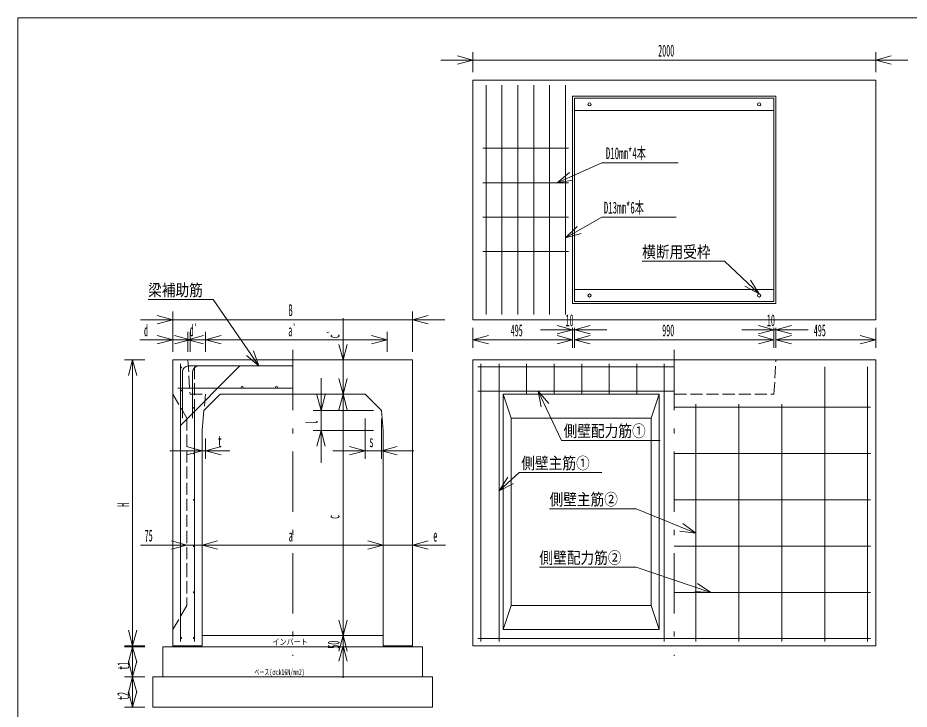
# Model space of a CAD drawing. Units: millimetres, scale not verified. Extents: x 255 to 7715, y 190 to 5500.
# Drawn here: x 255 to 4681, y 2064 to 5500 of the extents above; entities that cross this region are included whole.
import ezdxf
from ezdxf.enums import TextEntityAlignment as Align

# ---------------------------------------------------------------- set-up
doc = ezdxf.new("R2010")
doc.units = ezdxf.units.MM
doc.header["$LTSCALE"] = 10
doc.linetypes.add('USER1', pattern=[8, 6, -2])
doc.linetypes.add('USER2', pattern=[50.5, 30, -9, 2.5, -9])
for name, color, linetype, lineweight in [('1', 7, 'Continuous', 18), ('10', 3, 'Continuous', 18), ('17', 7, 'Continuous', 18), ('18', 7, 'Continuous', 18), ('2', 7, 'Continuous', 18)]:
    doc.layers.add(name, color=color, linetype=linetype, lineweight=lineweight)
doc.styles.add('ＭＳ ゴシック', font='')
doc.styles.get('ＭＳ ゴシック').set_extended_font_data('MS Gothic')

msp = doc.modelspace()

# ---------------------------------------------------------------- linework, layer by layer
at = {"layer": '1'}
for p, q in [((255, 5500), (255, 190)), ((7715, 5500), (255, 5500)), ((2515, 5330), (2515, 5230)), ((4515, 5330), (4515, 5230)), ((2355, 5290), (4675, 5290)), ((2515, 5290), (2437.73, 5310.71)), ((2515, 5290), (2437.73, 5269.29)), ((4515, 5290), (4592.27, 5310.71)), ((4515, 5290), (4592.27, 5269.29)), ((2515, 5190), (4515, 5190)), ((2515, 4705), (2515, 5190)), ((4515, 5190), (4515, 4705)), ((3010, 5110), (4010, 5110)), ((3010, 4705), (3010, 5110)), ((3020, 5100), (4010, 5100)), ((3020, 4705), (3020, 5100)), ((4010, 5110), (4020, 5110)), ((4010, 5100), (4010, 4705)), ((4020, 5110), (4020, 4705)), ((3020, 5040), (4010, 5040)), ((2515, 4705), (2515, 4485)), ((3010, 4705), (3010, 4485)), ((3020, 4485), (3020, 4705)), ((4010, 4705), (4010, 4485)), ((4020, 4485), (4020, 4705)), ((4515, 4705), (4515, 4485)), ((2515, 4000), (2515, 4485)), ((3010, 4080), (3010, 4485)), ((3020, 4090), (3020, 4485)), ((4010, 4485), (4010, 4090)), ((4020, 4485), (4020, 4080)), ((4515, 4485), (4515, 4000)), ((3765, 4290), (3355, 4290)), ((3936, 4128), (3765, 4290)), ((3936, 4128), (3865.66, 4166.11)), ((3936, 4128), (3894.14, 4196.18)), ((4010, 4150), (3020, 4150)), ((1225, 4100), (901.84, 4100)), ((1451.74, 3770), (1225, 4100)), ((4020, 4080), (3010, 4080)), ((4010, 4090), (3020, 4090)), ((1025, 4040), (1025, 3840)), ((2215, 4040), (2215, 3840)), ((865, 4000), (2375, 4000)), ((1025, 4000), (947.73, 4020.71)), ((1025, 4000), (947.73, 3979.29)), ((1870, 3470), (1870, 4007.48)), ((2215, 4000), (2292.27, 4020.71)), ((2215, 4000), (2292.27, 3979.29)), ((4515, 4000), (2515, 4000)), ((1025, 3940), (1025, 3840)), ((1100, 3940), (1100, 3840)), ((1110, 3940), (1110, 3840)), ((1187, 3940), (1187, 3840)), ((1187, 3940), (1187, 3840)), ((2089, 3940), (2089, 3840)), ((2515, 3860), (2515, 3960)), ((2850, 3950), (3180, 3950)), ((3010, 3950), (2932.73, 3970.71)), ((3010, 3950), (2932.73, 3929.29)), ((3010, 3860), (3010, 3960)), ((3010, 3910), (3010, 3960)), ((3020, 3950), (3097.27, 3970.71)), ((3020, 3860), (3020, 3960)), ((3020, 3910), (3020, 3960)), ((3020, 3950), (3097.27, 3929.29)), ((3850, 3950), (4180, 3950)), ((4010, 3950), (3932.73, 3970.71)), ((4010, 3950), (3932.73, 3929.29)), ((4010, 3860), (4010, 3960)), ((4010, 3910), (4010, 3960)), ((4020, 3950), (4097.27, 3970.71)), ((4020, 3860), (4020, 3960)), ((4020, 3910), (4020, 3960)), ((4020, 3950), (4097.27, 3929.29)), ((4515, 3860), (4515, 3960)), ((1260, 3900), (861.66, 3900)), ((1025, 3900), (947.73, 3920.71)), ((1025, 3900), (947.73, 3879.29)), ((950, 3900), (1347, 3900)), ((1110, 3900), (1032.73, 3920.71)), ((1110, 3900), (1032.73, 3879.29)), ((1100, 3900), (1177.27, 3920.71)), ((1100, 3900), (1177.27, 3879.29)), ((1187, 3900), (1264.27, 3920.71)), ((1187, 3900), (1264.27, 3920.71)), ((1187, 3900), (1264.27, 3879.29)), ((2089, 3900), (1187, 3900)), ((1187, 3900), (1264.27, 3879.29)), ((2089, 3900), (2011.73, 3920.71)), ((2089, 3900), (2011.73, 3879.29)), ((2515, 3900), (2592.27, 3920.71)), ((2515, 3900), (3010, 3900)), ((2515, 3900), (2592.27, 3879.29)), ((3010, 3900), (2932.73, 3920.71)), ((3010, 3900), (2932.73, 3879.29)), ((3020, 3900), (3097.27, 3920.71)), ((3020, 3900), (4010, 3900)), ((3020, 3900), (3097.27, 3879.29)), ((4010, 3900), (3932.73, 3920.71)), ((4010, 3900), (3932.73, 3879.29)), ((4020, 3900), (4097.27, 3920.71)), ((4020, 3900), (4515, 3900)), ((4020, 3900), (4097.27, 3879.29)), ((4515, 3900), (4437.73, 3920.71)), ((4515, 3900), (4437.73, 3879.29)), ((1870, 3800), (1849.29, 3877.27)), ((1870, 3800), (1890.71, 3877.27)), ((1451.74, 3770), (1390.92, 3821.96)), ((1451.74, 3770), (1425.05, 3845.41)), ((785, 3800), (885, 3800)), ((825, 3800), (804.29, 3722.73)), ((825, 3800), (825, 2380)), ((825, 3800), (845.71, 3722.73)), ((1025, 3800), (2215, 3800)), ((1025, 3800), (1025, 3230)), ((1062, 3473.57), (1357, 3770)), ((1157.44, 3770), (1101.76, 3770)), ((1153, 3770), (1620, 3770)), ((1870, 3790), (1870, 2270)), ((2215, 3800), (2215, 3230)), ((2515, 3800), (4515, 3800)), ((2515, 3800), (2515, 3230)), ((4515, 3230), (4515, 3800)), ((1072, 3510), (1072, 3740)), ((1123, 3510), (1123, 3740)), ((1761, 3709), (1761, 3289)), ((1870, 3630), (1849.29, 3707.27)), ((1870, 3630), (1890.71, 3707.27)), ((1179.39, 3549), (1260, 3630)), ((1980, 3630), (1260, 3630)), ((1870, 3630), (1849.29, 3552.73)), ((1870, 3630), (1890.71, 3552.73)), ((2061, 3549), (1980, 3630)), ((2665, 3630), (3440, 3630)), ((2665, 3630), (2705, 3510)), ((2665, 3230), (2665, 3630)), ((3440, 3630), (3400, 3510)), ((3440, 3630), (3440, 3230)), ((1761, 3549), (1740.29, 3626.27)), ((1761, 3549), (1781.71, 3626.27)), ((1170, 3449), (1179.39, 3549)), ((1721, 3549), (2021, 3549)), ((2070, 3449), (2061, 3549)), ((1980, 3309), (1980, 3509)), ((2061, 3309), (2061, 3509)), ((3400, 3510), (2705, 3510)), ((2705, 3510), (2705, 3230)), ((3400, 3230), (3400, 3510)), ((1170, 3230), (1170, 3449)), ((1170, 3309), (1170, 3409)), ((1187, 3309), (1187, 3409)), ((1721, 3449), (2021, 3449)), ((1761, 3449), (1740.29, 3371.73)), ((1761, 3449), (1781.71, 3371.73)), ((2070, 3230), (2070, 3449)), ((1170, 3349), (1092.73, 3369.71)), ((1187, 3349), (1264.27, 3369.71)), ((1980, 3349), (1902.73, 3369.71)), ((2061, 3349), (2138.27, 3369.71)), ((1010, 3349), (1308.19, 3349)), ((1170, 3349), (1092.73, 3328.29)), ((1187, 3349), (1264.27, 3328.29)), ((1820, 3349), (2221, 3349)), ((1980, 3349), (1902.73, 3328.29)), ((2061, 3349), (2138.27, 3328.29)), ((1025, 3230), (1025, 2780)), ((1170, 2780), (1170, 3230)), ((2070, 3230), (2070, 2780)), ((2215, 2780), (2215, 3230)), ((2515, 3230), (2515, 2780)), ((2665, 2780), (2665, 3230)), ((2705, 3230), (2705, 2780)), ((3400, 2780), (3400, 3230)), ((3440, 3230), (3440, 2780)), ((4515, 3230), (4515, 2780)), ((1330, 2880), (865, 2880)), ((1095, 2880), (1017.73, 2900.71)), ((1095, 2880), (1017.73, 2859.29)), ((1170, 2880), (1247.27, 2900.71)), ((1170, 2880), (1247.27, 2900.71)), ((1170, 2880), (1247.27, 2859.29)), ((1170, 2880), (2070, 2880)), ((1170, 2880), (1247.27, 2859.29)), ((1910, 2880), (2378.14, 2880)), ((2070, 2880), (1992.73, 2900.71)), ((2070, 2880), (1992.73, 2900.71)), ((2070, 2880), (1992.73, 2859.29)), ((2070, 2880), (1992.73, 2859.29)), ((2215, 2880), (2292.27, 2900.71)), ((2215, 2880), (2292.27, 2859.29)), ((1025, 2780), (1025, 2630)), ((1170, 2630), (1170, 2780)), ((2070, 2780), (2070, 2630)), ((2215, 2630), (2215, 2780)), ((2515, 2780), (2515, 2630)), ((2665, 2630), (2665, 2780)), ((2705, 2780), (2705, 2630)), ((3400, 2630), (3400, 2780)), ((3440, 2780), (3440, 2630)), ((4515, 2780), (4515, 2630)), ((1025, 2630), (1025, 2380)), ((1170, 2380), (1170, 2630)), ((2070, 2380), (2070, 2630)), ((2215, 2630), (2215, 2380)), ((2515, 2630), (2515, 2380)), ((2665, 2460), (2665, 2630)), ((2705, 2630), (2705, 2580)), ((3400, 2580), (3400, 2630)), ((3440, 2630), (3440, 2460)), ((4515, 2380), (4515, 2630)), ((1870, 2220), (1870, 2590)), ((2665, 2460), (2705, 2580)), ((2705, 2580), (3400, 2580)), ((3440, 2460), (3400, 2580)), ((1870, 2430), (1849.29, 2507.27)), ((1870, 2430), (1890.71, 2507.27)), ((825, 2380), (804.29, 2457.27)), ((825, 2380), (845.71, 2457.27)), ((3440, 2460), (2665, 2460)), ((1870, 2430), (1849.29, 2352.73)), ((1870, 2430), (1890.71, 2352.73)), ((785, 2380), (885, 2380)), ((785, 2375), (885, 2375)), ((825, 2375), (804.29, 2297.73)), ((825, 2375), (825, 2225)), ((825, 2375), (845.71, 2297.73)), ((1025, 2380), (1170, 2380)), ((1870, 2380), (1849.29, 2302.73)), ((1870, 2380), (1890.71, 2302.73)), ((2070, 2380), (2215, 2380)), ((2515, 2380), (4515, 2380)), ((825, 2225), (804.29, 2302.27)), ((825, 2225), (845.71, 2302.27)), ((785, 2225), (885, 2225)), ((785, 2225), (885, 2225)), ((825, 2225), (804.29, 2147.73)), ((825, 2225), (825, 2075)), ((825, 2225), (845.71, 2147.73)), ((825, 2075), (804.29, 2152.27)), ((825, 2075), (845.71, 2152.27)), ((785, 2075), (885, 2075))]:
    msp.add_line(p, q, dxfattribs=at)
at = {"layer": '1', "linetype": 'USER2'}
for p, q in [((1620, 3850), (1620, 2330)), ((3515, 3850), (3515, 2330))]:
    msp.add_line(p, q, dxfattribs=at)
at = {"layer": '1', "linetype": 'USER1'}
for p, q in [((1100, 3800), (1110, 3630)), ((4010, 3630), (4020, 3800)), ((1025, 3630), (1095, 3510)), ((1110, 3630), (1187, 3630)), ((1187, 3630), (1170, 3449)), ((3515, 3630), (4010, 3630)), ((1095, 3510), (1095, 2780)), ((1095, 2780), (1095, 2580)), ((1095, 2580), (1025, 2460))]:
    msp.add_line(p, q, dxfattribs=at)
at = {"layer": '1'}
for centre in [(3094, 5070), (3936, 5070), (3094, 4120), (3936, 4120)]:
    msp.add_circle(centre, 8, dxfattribs=at)
for centre in [(1102, 3740), (1153, 3740)]:
    msp.add_arc(centre, 30, 90, 180, dxfattribs=at)
at = {"layer": '10'}
for p, q in [((2580, 5165), (2580, 4025)), ((2659, 4025), (2659, 5165)), ((2738, 5165), (2738, 4025)), ((2817, 4025), (2817, 5165)), ((2896, 5165), (2896, 4025)), ((2975, 4025), (2975, 5165)), ((2565, 4851.5), (2990, 4851.5)), ((2932.69, 4680.5), (3155, 4780)), ((3155, 4780), (3535, 4780)), ((2932.69, 4680.5), (2994.76, 4730.97)), ((2932.69, 4680.5), (3011.68, 4693.17)), ((2990, 4680.5), (2565, 4680.5)), ((2990, 4509.5), (2565, 4509.5)), ((2975, 4407.49), (3155, 4510)), ((3155, 4510), (3525, 4510)), ((2975, 4407.49), (3031.9, 4463.72)), ((2975, 4407.49), (3052.4, 4427.74)), ((2565, 4338.5), (2990, 4338.5)), ((1050, 3660), (1620, 3660)), ((925, 2075), (925, 2225)), ((925, 2225), (975, 2225)), ((2265, 2225), (2315, 2225)), ((2315, 2225), (2315, 2075)), ((2315, 2075), (925, 2075))]:
    msp.add_line(p, q, dxfattribs=at)
for centre in [(1368.5, 3665), (1539.5, 3665)]:
    msp.add_circle(centre, 5, dxfattribs=at)
at = {"layer": '17', "linetype": 'USER1'}
msp.add_line((1133, 3765), (1133, 3580), dxfattribs=at)
at = {"layer": '17'}
for p, q in [((4261.7, 3765), (4261.7, 2780)), ((4475, 3765), (4475, 2780)), ((1133, 3230), (1133, 3580)), ((3515, 3565), (4490, 3565)), ((3621.8, 3580), (3621.8, 2780)), ((3835.1, 3580), (3835.1, 2780)), ((4048.4, 3580), (4048.4, 2780)), ((4490, 3335), (3515, 3335)), ((1133, 3230), (1133, 2780)), ((3515, 3105), (4490, 3105)), ((3325, 3060), (2895, 3060)), ((3621.8, 2938.8), (3325, 3060)), ((3621.8, 2938.8), (3558.09, 2987.18)), ((3621.8, 2938.8), (3542.43, 2948.85)), ((3515, 2875), (4490, 2875)), ((1133, 2780), (1133, 2630)), ((3325, 2770), (2845, 2770)), ((3697.1, 2645), (3325, 2770)), ((3621.8, 2780), (3621.8, 2400)), ((3835.1, 2780), (3835.1, 2400)), ((4048.4, 2780), (4048.4, 2400)), ((4261.7, 2780), (4261.7, 2400)), ((4475, 2780), (4475, 2400)), ((3697.1, 2645), (3630.44, 2689.23)), ((1133, 2400), (1133, 2630)), ((4490, 2645), (3515, 2645)), ((3697.1, 2645), (3617.26, 2649.98)), ((3515, 2415), (4490, 2415)), ((1025, 2375), (975, 2375)), ((975, 2375), (975, 2225)), ((2265, 2375), (2215, 2375)), ((2265, 2225), (2265, 2375)), ((975, 2225), (2265, 2225))]:
    msp.add_line(p, q, dxfattribs=at)
for centre in [(1130, 3562), (1130, 3335), (1130, 3105), (1130, 2875), (1130, 2645), (1130, 2418)]:
    msp.add_circle(centre, 3, dxfattribs=at)
at = {"layer": '18'}
for p, q in [((1062, 3780), (1062, 3230)), ((2540, 3765), (3515, 3765)), ((2555, 3780), (2555, 3230)), ((2645, 3780), (2645, 3230)), ((3465, 3230), (3465, 3780)), ((3515, 3645), (2540, 3645)), ((2839.77, 3645), (2955, 3400)), ((2839.77, 3645), (2891.4, 3583.89)), ((2839.77, 3645), (2853.92, 3566.26)), ((2955, 3400), (3445, 3400)), ((2645, 3150), (2745, 3240)), ((2745, 3240), (3155, 3240)), ((1062, 2780), (1062, 3230)), ((2555, 3230), (2555, 2780)), ((2645, 2780), (2645, 3230)), ((2645, 3150), (2688.59, 3217.08)), ((3465, 3230), (3465, 2780)), ((2645, 3150), (2716.29, 3186.3)), ((1062, 2630), (1062, 2780)), ((2555, 2780), (2555, 2630)), ((2645, 2630), (2645, 2780)), ((3465, 2780), (3465, 2630)), ((1062, 2630), (1062, 2400)), ((2555, 2630), (2555, 2400)), ((2645, 2630), (2645, 2400)), ((3465, 2400), (3465, 2630)), ((1170, 2430), (2070, 2430)), ((2540, 2415), (3515, 2415)), ((1025, 2380), (1025, 2375)), ((1025, 2375), (2215, 2375)), ((2215, 2375), (2215, 2380))]:
    msp.add_line(p, q, dxfattribs=at)
for centre in [(1065, 3762), (1065, 3648), (1065, 2418)]:
    msp.add_circle(centre, 3, dxfattribs=at)
at = {"layer": '2'}
for p, q in [((2781.7, 3780), (2781.7, 3630)), ((2918.4, 3630), (2918.4, 3780)), ((3055.1, 3780), (3055.1, 3630)), ((3191.8, 3630), (3191.8, 3780)), ((3328.5, 3630), (3328.5, 3780))]:
    msp.add_line(p, q, dxfattribs=at)

# ---------------------------------------------------------------- texts
at = {"layer": '1', "style": 'ＭＳ ゴシック'}
for s, width, p in [('2000', 0.5, (3435, 5290)), ('横断用受枠', 0.85, (3355, 4290)), ('梁補助筋', 0.85, (901.84, 4100)), ('B', 0.5, (1600, 4000)), ('10', 0.5, (2975, 3950)), ('10', 0.5, (3975, 3950)), ('d', 0.5, (881.66, 3900)), ('d`', 0.5, (1108.5, 3900)), ('a`', 0.5, (1598, 3900)), ('495', 0.5, (2702.5, 3900)), ('990', 0.5, (3455, 3900)), ('495', 0.5, (4207.5, 3900)), ('t', 0.5, (1248.19, 3349)), ('s', 0.5, (2000.5, 3349)), ('75', 0.5, (885, 2880)), ('a', 0.5, (1600, 2880)), ('e', 0.5, (2318.14, 2880))]:
    msp.add_text(s, height=58.65, dxfattribs=dict(at, width=width)).set_placement(p, align=Align.BOTTOM_LEFT)
at = {"layer": '1', "style": 'ＭＳ ゴシック', "width": 0.5}
for s, p in [('c`', (1870, 3907.48)), ('l', (1761, 3479)), ('H', (825, 3070)), ('c', (1870, 3010)), ('50', (1870, 2365)), ('t1', (825, 2260)), ('t2', (825, 2110))]:
    msp.add_text(s, height=58.65, rotation=90, dxfattribs=at).set_placement(p, align=Align.BOTTOM_LEFT)
at = {"layer": '10', "color": 7, "style": 'ＭＳ ゴシック', "width": 0.55}
for s, p in [('D10mm*4本', (3175, 4780)), ('D13mm*6本', (3165, 4510))]:
    msp.add_text(s, height=58.65, dxfattribs=at).set_placement(p, align=Align.BOTTOM_LEFT)
at = {"layer": '17', "style": 'ＭＳ ゴシック'}
for s, height, width, p in [('側壁主筋②', 58.65, 0.85, (2895, 3060)), ('側壁配力筋②', 58.65, 0.85, (2845, 2770)), ('ベース(σck16N/mm2)', 29.33, 0.6, (1430, 2225))]:
    msp.add_text(s, height=height, dxfattribs=dict(at, width=width)).set_placement(p, align=Align.BOTTOM_LEFT)
at = {"layer": '18', "style": 'ＭＳ ゴシック', "width": 0.85}
for s, height, p in [('側壁配力筋①', 58.65, (2965, 3400)), ('側壁主筋①', 58.65, (2755, 3240)), ('インバート', 29.33, (1520, 2375))]:
    msp.add_text(s, height=height, dxfattribs=at).set_placement(p, align=Align.BOTTOM_LEFT)

doc.saveas('drawing.dxf')
